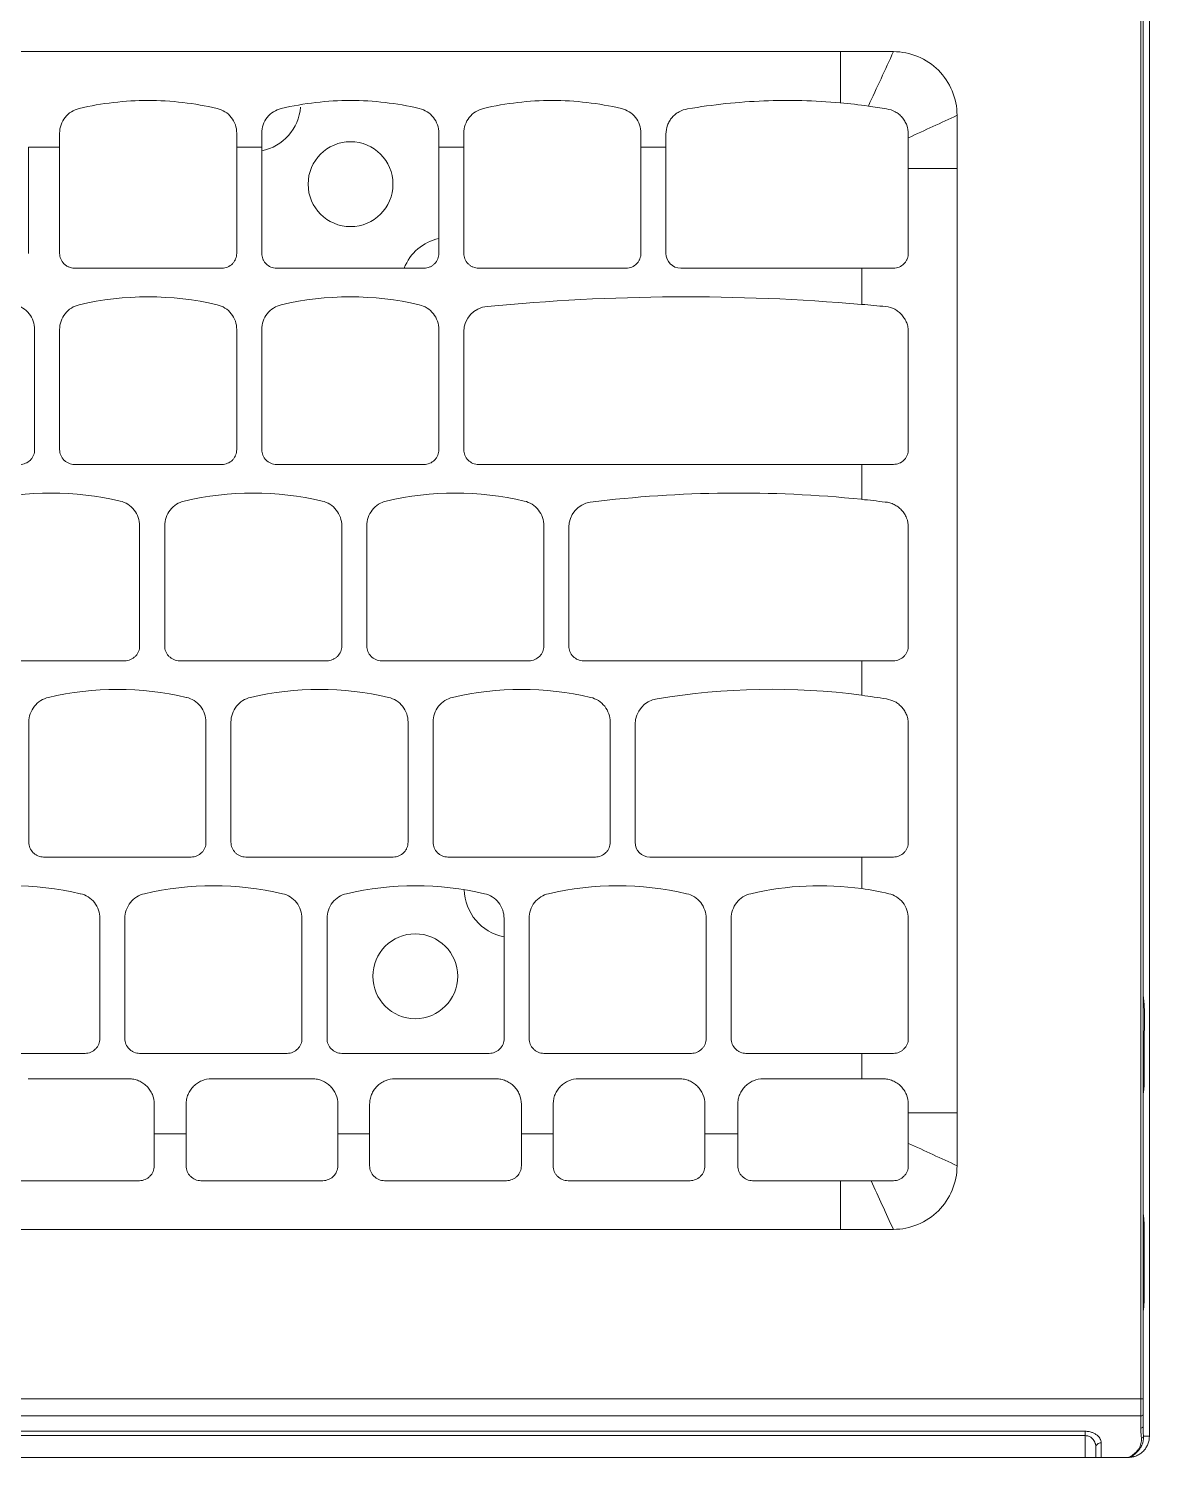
# Model space of a CAD drawing. Header units: millimetres. Extents: x -162 to 162, y -109 to 109.
# Drawn here: x 55.8 to 161.5, y -108.8 to 25.8 of the extents above; entities that cross this region are included whole.
import ezdxf

# ---------------------------------------------------------------- set-up
doc = ezdxf.new("R2010")
doc.units = ezdxf.units.MM

msp = doc.modelspace()

# ---------------------------------------------------------------- linework, layer by layer
at = {"color": 7, "linetype": 'Continuous', "lineweight": 15}
for p, q in [((160.7, -106.09), (160.7, 56.43)), ((160.9, 56.43), (160.9, -105.93)), ((-137.38, 23.64), (137.37, 23.64)), ((143.37, 17.64), (143.37, -81.36)), ((55.85, 14.64), (58.78, 14.64)), ((55.85, 14.64), (55.85, 4.63)), ((58.78, 4.63), (58.78, 14.64)), ((75.47, 14.64), (77.83, 14.64)), ((75.47, 14.64), (75.47, 4.63)), ((77.83, 14.64), (77.83, 4.63)), ((94.52, 14.64), (96.88, 14.64)), ((94.52, 4.63), (94.52, 14.64)), ((96.88, 4.63), (96.88, 14.64)), ((113.57, 14.64), (115.92, 14.64)), ((113.57, 14.64), (113.57, 4.63)), ((115.93, 4.63), (115.93, 14.64)), ((138.77, 12.62), (138.77, 4.63)), ((74.08, 3.23), (60.17, 3.23)), ((79.22, 3.23), (93.13, 3.23)), ((112.18, 3.23), (98.27, 3.23)), ((134.38, 3.23), (117.32, 3.23)), ((134.38, -0.18), (134.38, 3.23)), ((56.42, -2.55), (56.42, -13.87)), ((58.78, -13.87), (58.78, -2.55)), ((75.47, -2.55), (75.47, -13.87)), ((77.83, -13.87), (77.83, -2.55)), ((94.52, -2.55), (94.52, -13.87)), ((96.88, -2.77), (96.88, -13.87)), ((138.77, -2.77), (138.77, -13.86)), ((138.77, -13.87), (138.77, -13.86)), ((74.08, -15.27), (60.17, -15.27)), ((93.13, -15.27), (79.22, -15.27)), ((98.27, -15.26), (134.38, -15.26)), ((134.38, -18.56), (134.38, -15.26)), ((66.32, -21.05), (66.32, -32.37)), ((68.68, -21.05), (68.68, -32.37)), ((85.37, -32.37), (85.37, -21.05)), ((87.73, -32.37), (87.73, -21.05)), ((104.42, -21.05), (104.42, -32.37)), ((106.78, -21.19), (106.78, -32.37)), ((138.77, -21.19), (138.77, -32.37)), ((64.93, -33.77), (51.02, -33.77)), ((70.07, -33.77), (83.98, -33.77)), ((103.03, -33.77), (89.12, -33.77)), ((108.17, -33.77), (134.38, -33.77)), ((134.38, -37.02), (134.38, -33.77)), ((55.88, -50.87), (55.88, -39.55)), ((72.57, -39.55), (72.57, -50.87)), ((74.93, -50.87), (74.93, -39.55)), ((91.62, -39.55), (91.62, -50.87)), ((93.98, -50.87), (93.98, -39.55)), ((110.67, -39.55), (110.67, -50.87)), ((113.03, -39.74), (113.03, -50.87)), ((138.77, -39.74), (138.77, -50.87)), ((71.18, -52.27), (57.27, -52.27)), ((90.23, -52.27), (76.32, -52.27)), ((109.28, -52.27), (95.37, -52.27)), ((114.42, -52.27), (134.38, -52.27)), ((134.38, -55.24), (134.38, -52.27)), ((62.57, -58.05), (62.57, -69.37)), ((64.93, -69.37), (64.93, -58.05)), ((81.62, -58.05), (81.62, -69.37)), ((83.98, -58.05), (83.98, -69.37)), ((100.67, -69.37), (100.67, -58.05)), ((103.03, -69.37), (103.03, -58.05)), ((119.72, -58.05), (119.72, -69.37)), ((122.08, -69.37), (122.08, -58.05)), ((138.77, -69.37), (138.77, -58.05)), ((61.18, -70.77), (47.27, -70.77)), ((80.23, -70.77), (66.32, -70.77)), ((85.37, -70.77), (99.28, -70.77)), ((118.33, -70.77), (104.42, -70.77)), ((134.38, -70.77), (123.47, -70.77)), ((134.38, -73.16), (134.38, -70.77)), ((55.8, -73.17), (65.3, -73.17)), ((73.1, -73.17), (82.6, -73.17)), ((90.4, -73.17), (99.9, -73.17)), ((107.7, -73.17), (117.2, -73.17)), ((125.1, -73.17), (134.38, -73.17)), ((67.7, -75.56), (67.7, -78.36)), ((70.7, -78.36), (70.7, -75.56)), ((85, -75.56), (85, -78.36)), ((88, -78.36), (88, -75.56)), ((102.3, -75.56), (102.3, -78.36)), ((105.3, -78.36), (105.3, -75.56)), ((119.6, -75.56), (119.6, -78.36)), ((122.7, -78.36), (122.7, -75.56)), ((138.77, -75.56), (138.77, -76.36)), ((67.7, -78.36), (70.7, -78.36)), ((85, -78.36), (88, -78.36)), ((102.3, -78.36), (105.3, -78.36)), ((119.6, -78.36), (122.7, -78.36)), ((54.8, -82.77), (66.3, -82.77)), ((72.1, -82.77), (83.6, -82.77)), ((89.4, -82.77), (100.9, -82.77)), ((106.7, -82.77), (118.2, -82.77)), ((124.1, -82.77), (132.36, -82.77)), ((137.37, -87.36), (-137.38, -87.36)), ((161.5, -89.35), (161.5, -89.35)), ((160.9, -103.33), (-160.9, -103.33)), ((160.7, -104.94), (-160.7, -104.94)), ((155.45, -106.39), (-155.45, -106.39)), ((155.45, -106.79), (-155.45, -106.79)), ((155.45, -108.85), (155.45, -106.79)), ((156.95, -108.85), (156.95, -107.48)), ((159.51, -108.85), (-159.51, -108.85)), ((156.45, -107.88), (156.45, -108.85))]:
    msp.add_line(p, q, dxfattribs=at)
at = {"color": 7, "linetype": 'Continuous', "lineweight": 15, "flags": 128}
for points in [[(161.03, -66.88), (161.02, -70.37), (161.02, -73.12)], [(161.02, -87.37), (161.02, -90.86), (161.02, -93.61)]]:
    msp.add_lwpolyline(points, dxfattribs=at)
at = {"color": 7, "linetype": 'Continuous', "lineweight": 15}
for centre in [(86.2, 11.15), (92.3, -63.5)]:
    msp.add_circle(centre, 4, dxfattribs=at)
for centre, radius, start, end in [((76.9, 18.79), 4.6, 281.6197, 355.321), ((95.53, 1.55), 4.6, 102.576, 158.5402), ((117.32, 4.63), 1.4, 180, 270), ((67.12, -27.92), 28.45, 76.7943, 103.2057), ((86.17, -27.92), 28.45, 76.7943, 103.2057), ((117.82, -191.3), 191.83, 85.0508, 95.6065), ((99.27, -2.77), 2.4, 94.4948, 179.9814), ((98.27, -13.87), 1.4, 179.9495, 270.0688), ((57.97, -46.42), 28.45, 76.7943, 103.2057), ((77.02, -46.42), 28.45, 76.7943, 103.2056), ((96.07, -46.42), 28.45, 76.7943, 103.2057), ((109.17, -21.19), 2.4, 98.9599, 179.9988), ((122.77, -131.9), 113.94, 84.1565, 97.0464), ((108.17, -32.37), 1.4, 179.9971, 270.0039), ((64.22, -64.92), 28.45, 76.7943, 103.2057), ((83.27, -64.92), 28.45, 76.7943, 103.2057), ((102.32, -64.92), 28.45, 76.7943, 103.2057), ((115.42, -39.74), 2.4, 97.923, 180), ((125.9, -101.58), 65.12, 82.5217, 99.5549), ((114.42, -50.87), 1.4, 180, 270), ((54.22, -83.42), 28.45, 76.7943, 103.2057), ((73.27, -83.42), 28.45, 76.7943, 103.2057), ((92.32, -83.42), 28.45, 76.7943, 103.2056), ((111.37, -83.42), 28.45, 76.7943, 103.2057), ((130.43, -83.42), 28.45, 82.0205, 103.2057), ((101.52, -55.26), 4.6, 181.0216, 259.366), ((160.72, -104.76), 0.184, 264.6161, 353.3412), ((160.72, -105.9), 0.184, 264.6161, 353.3412)]:
    msp.add_arc(centre, radius, start, end, dxfattribs=at)
for points, knots in [([(161.5, -89.35), (161.5, -81.95), (161.5, -74.55), (161.5, -59.75), (161.5, -52.35), (161.5, -30.15), (161.5, -15.34), (161.5, 29.06), (161.5, 58.65), (161.5, 88.25)], [0, 0, 0, 0, 0.125, 0.125, 0.25, 0.25, 0.5, 0.5, 1, 1, 1, 1]), ([(160.9, 56.43), (160.9, 35.55), (160.9, -5.07), (160.9, -45.71), (160.9, -65.46), (160.9, -65.46)], [0.1578858, 0.1578858, 0.1578858, 0.1578858, 0.4358704, 0.6988976, 0.6989141, 0.6989141, 0.6989141, 0.6989141]), ([(132.37, 18.81), (132.37, 19.44), (132.37, 21.07), (132.37, 22.67), (132.37, 23.64)], [0.4594457, 0.4594457, 0.4594457, 0.4594457, 0.6634038, 0.990201, 0.990201, 0.990201, 0.990201]), ([(60.62, 18.28), (62.77, 18.79), (64.93, 19.03), (68.19, 19.04), (69.29, 18.97), (71.47, 18.72), (72.55, 18.53), (73.63, 18.28)], [0, 0, 0, 0, 0.5, 0.5, 0.75, 0.75, 1, 1, 1, 1]), ([(92.68, 18.28), (90.53, 18.79), (88.37, 19.03), (85.11, 19.04), (84.01, 18.97), (81.83, 18.72), (80.75, 18.53), (79.67, 18.28)], [0, 0, 0, 0, 0.5, 0.5, 0.75, 0.75, 1, 1, 1, 1]), ([(98.72, 18.28), (100.87, 18.79), (103.03, 19.03), (106.29, 19.04), (107.39, 18.97), (109.57, 18.72), (110.65, 18.53), (111.73, 18.28)], [0, 0, 0, 0, 0.5, 0.5, 0.75, 0.75, 1, 1, 1, 1]), ([(117.97, 18.24), (120.35, 18.65), (122.75, 18.9), (127.55, 19.09), (129.95, 19.03), (132.36, 18.81)], [0, 0, 0, 0, 0.5, 0.5, 1, 1, 1, 1]), ([(58.78, 15.95), (58.78, 16.22), (58.82, 16.48), (59, 16.99), (59.13, 17.23), (59.46, 17.65), (59.66, 17.83), (60.11, 18.12), (60.36, 18.22), (60.62, 18.28)], [0, 0, 0, 0, 0.25, 0.25, 0.5, 0.5, 0.75, 0.75, 1, 1, 1, 1]), ([(73.63, 18.28), (73.89, 18.22), (74.13, 18.12), (74.59, 17.83), (74.79, 17.65), (75.12, 17.23), (75.25, 16.99), (75.43, 16.48), (75.47, 16.22), (75.47, 15.95)], [0, 0, 0, 0, 0.25, 0.25, 0.5, 0.5, 0.75, 0.75, 1, 1, 1, 1]), ([(79.67, 18.28), (79.41, 18.22), (79.17, 18.12), (78.71, 17.83), (78.51, 17.65), (78.18, 17.23), (78.05, 16.99), (77.87, 16.48), (77.83, 16.22), (77.83, 15.95)], [0, 0, 0, 0, 0.25, 0.25, 0.5, 0.5, 0.75, 0.75, 1, 1, 1, 1]), ([(94.52, 15.95), (94.52, 16.22), (94.48, 16.48), (94.3, 16.99), (94.17, 17.23), (93.84, 17.65), (93.64, 17.83), (93.19, 18.12), (92.94, 18.22), (92.68, 18.28)], [0, 0, 0, 0, 0.25, 0.25, 0.5, 0.5, 0.75, 0.75, 1, 1, 1, 1]), ([(96.88, 15.95), (96.88, 16.22), (96.92, 16.48), (97.1, 16.99), (97.23, 17.23), (97.56, 17.65), (97.76, 17.83), (98.21, 18.12), (98.46, 18.22), (98.72, 18.28)], [0, 0, 0, 0, 0.25, 0.25, 0.5, 0.5, 0.75, 0.75, 1, 1, 1, 1]), ([(111.73, 18.28), (111.99, 18.22), (112.23, 18.12), (112.69, 17.83), (112.89, 17.65), (113.22, 17.23), (113.35, 16.99), (113.53, 16.48), (113.57, 16.22), (113.57, 15.95)], [0, 0, 0, 0, 0.25, 0.25, 0.5, 0.5, 0.75, 0.75, 1, 1, 1, 1]), ([(115.93, 15.87), (115.93, 16.16), (115.98, 16.44), (116.12, 16.84), (116.19, 16.97), (116.33, 17.21), (116.41, 17.33), (116.6, 17.55), (116.7, 17.64), (116.92, 17.82), (117.04, 17.9), (117.41, 18.11), (117.68, 18.2), (117.97, 18.24)], [0, 0, 0, 0, 0.25, 0.25, 0.375, 0.375, 0.5, 0.5, 0.625, 0.625, 0.75, 0.75, 1, 1, 1, 1]), ([(136.73, 18.24), (137.02, 18.2), (137.28, 18.11), (137.66, 17.9), (137.78, 17.82), (138, 17.65), (138.1, 17.55), (138.29, 17.33), (138.37, 17.21), (138.51, 16.97), (138.58, 16.84), (138.72, 16.44), (138.77, 16.16), (138.77, 15.87)], [0, 0, 0, 0, 0.25, 0.25, 0.375, 0.375, 0.5, 0.5, 0.625, 0.625, 0.75, 0.75, 1, 1, 1, 1]), ([(60.17, 3.23), (59.99, 3.23), (59.81, 3.27), (59.55, 3.38), (59.47, 3.42), (59.32, 3.52), (59.25, 3.58), (59.06, 3.77), (58.95, 3.93), (58.81, 4.27), (58.78, 4.45), (58.78, 4.63)], [0, 0, 0, 0, 0.25, 0.25, 0.375, 0.375, 0.5, 0.5, 0.75, 0.75, 1, 1, 1, 1]), ([(75.47, 4.63), (75.47, 4.45), (75.44, 4.27), (75.33, 4.01), (75.29, 3.93), (75.19, 3.78), (75.13, 3.71), (74.94, 3.52), (74.78, 3.41), (74.44, 3.27), (74.26, 3.23), (74.08, 3.23)], [0, 0, 0, 0, 0.25, 0.25, 0.375, 0.375, 0.5, 0.5, 0.75, 0.75, 1, 1, 1, 1]), ([(77.83, 4.63), (77.83, 4.45), (77.86, 4.27), (77.97, 4.01), (78.01, 3.93), (78.11, 3.78), (78.17, 3.71), (78.36, 3.52), (78.52, 3.41), (78.86, 3.27), (79.04, 3.23), (79.22, 3.23)], [0, 0, 0, 0, 0.25, 0.25, 0.375, 0.375, 0.5, 0.5, 0.75, 0.75, 1, 1, 1, 1]), ([(93.13, 3.23), (93.31, 3.23), (93.49, 3.27), (93.75, 3.38), (93.83, 3.42), (93.98, 3.52), (94.05, 3.58), (94.24, 3.77), (94.35, 3.93), (94.49, 4.27), (94.52, 4.45), (94.52, 4.63)], [0, 0, 0, 0, 0.25, 0.25, 0.375, 0.375, 0.5, 0.5, 0.75, 0.75, 1, 1, 1, 1]), ([(98.27, 3.23), (98.09, 3.23), (97.91, 3.27), (97.65, 3.38), (97.57, 3.42), (97.42, 3.52), (97.35, 3.58), (97.16, 3.77), (97.05, 3.93), (96.91, 4.27), (96.88, 4.45), (96.88, 4.63)], [0, 0, 0, 0, 0.25, 0.25, 0.375, 0.375, 0.5, 0.5, 0.75, 0.75, 1, 1, 1, 1]), ([(113.57, 4.63), (113.57, 4.45), (113.54, 4.27), (113.43, 4.01), (113.39, 3.93), (113.29, 3.78), (113.23, 3.71), (113.04, 3.52), (112.88, 3.41), (112.54, 3.27), (112.36, 3.23), (112.18, 3.23)], [0, 0, 0, 0, 0.25, 0.25, 0.375, 0.375, 0.5, 0.5, 0.75, 0.75, 1, 1, 1, 1]), ([(138.77, 4.63), (138.77, 4.54), (138.77, 4.45), (138.73, 4.27), (138.7, 4.18), (138.63, 4.01), (138.59, 3.93), (138.49, 3.78), (138.43, 3.71), (138.24, 3.51), (138.08, 3.41), (137.74, 3.27), (137.56, 3.23), (137.38, 3.23)], [0, 0, 0, 0, 0.125, 0.125, 0.25, 0.25, 0.375, 0.375, 0.5, 0.5, 0.75, 0.75, 1, 1, 1, 1]), ([(54.58, -0.22), (54.84, -0.28), (55.08, -0.38), (55.54, -0.67), (55.74, -0.85), (56.07, -1.27), (56.2, -1.51), (56.38, -2.02), (56.42, -2.28), (56.42, -2.55)], [0, 0, 0, 0, 0.25, 0.25, 0.5, 0.5, 0.75, 0.75, 1, 1, 1, 1]), ([(58.78, -2.55), (58.78, -2.28), (58.82, -2.02), (59, -1.51), (59.13, -1.27), (59.46, -0.85), (59.66, -0.67), (60.12, -0.38), (60.36, -0.28), (60.62, -0.22)], [0, 0, 0, 0, 0.25, 0.25, 0.5, 0.5, 0.75, 0.75, 1, 1, 1, 1]), ([(73.63, -0.22), (73.89, -0.28), (74.13, -0.38), (74.59, -0.67), (74.79, -0.85), (75.12, -1.27), (75.25, -1.51), (75.43, -2.02), (75.47, -2.28), (75.47, -2.55)], [0, 0, 0, 0, 0.25, 0.25, 0.5, 0.5, 0.75, 0.75, 1, 1, 1, 1]), ([(77.83, -2.55), (77.83, -2.28), (77.87, -2.02), (78.05, -1.51), (78.18, -1.27), (78.51, -0.85), (78.71, -0.67), (79.17, -0.38), (79.41, -0.28), (79.67, -0.22)], [0, 0, 0, 0, 0.25, 0.25, 0.5, 0.5, 0.75, 0.75, 1, 1, 1, 1]), ([(92.68, -0.22), (92.94, -0.28), (93.18, -0.38), (93.64, -0.67), (93.84, -0.85), (94.17, -1.27), (94.3, -1.51), (94.48, -2.02), (94.52, -2.28), (94.52, -2.55)], [0, 0, 0, 0, 0.25, 0.25, 0.5, 0.5, 0.75, 0.75, 1, 1, 1, 1]), ([(136.66, -0.39), (136.95, -0.43), (137.23, -0.51), (137.62, -0.71), (137.74, -0.79), (137.96, -0.97), (138.07, -1.07), (138.26, -1.29), (138.35, -1.4), (138.5, -1.65), (138.57, -1.78), (138.67, -2.05), (138.71, -2.19), (138.76, -2.48), (138.77, -2.62), (138.77, -2.77)], [0, 0, 0, 0, 0.25, 0.25, 0.375, 0.375, 0.5, 0.5, 0.625, 0.625, 0.75, 0.75, 0.875, 0.875, 1, 1, 1, 1]), ([(56.42, -13.87), (56.42, -14.05), (56.39, -14.23), (56.28, -14.49), (56.24, -14.57), (56.14, -14.72), (56.08, -14.79), (55.89, -14.98), (55.73, -15.09), (55.39, -15.23), (55.21, -15.27), (55.03, -15.27)], [0, 0, 0, 0, 0.25, 0.25, 0.375, 0.375, 0.5, 0.5, 0.75, 0.75, 1, 1, 1, 1]), ([(60.17, -15.27), (59.99, -15.27), (59.81, -15.23), (59.55, -15.12), (59.47, -15.08), (59.32, -14.98), (59.25, -14.92), (59.06, -14.73), (58.95, -14.57), (58.81, -14.23), (58.78, -14.05), (58.78, -13.87)], [0, 0, 0, 0, 0.25, 0.25, 0.375, 0.375, 0.5, 0.5, 0.75, 0.75, 1, 1, 1, 1]), ([(75.47, -13.87), (75.47, -14.05), (75.44, -14.23), (75.33, -14.49), (75.29, -14.57), (75.19, -14.72), (75.13, -14.79), (74.94, -14.98), (74.78, -15.09), (74.44, -15.23), (74.26, -15.27), (74.08, -15.27)], [0, 0, 0, 0, 0.25, 0.25, 0.375, 0.375, 0.5, 0.5, 0.75, 0.75, 1, 1, 1, 1]), ([(79.22, -15.27), (79.04, -15.27), (78.86, -15.23), (78.6, -15.12), (78.52, -15.08), (78.37, -14.98), (78.3, -14.92), (78.11, -14.73), (78, -14.57), (77.86, -14.23), (77.83, -14.05), (77.83, -13.87)], [0, 0, 0, 0, 0.25, 0.25, 0.375, 0.375, 0.5, 0.5, 0.75, 0.75, 1, 1, 1, 1]), ([(94.52, -13.87), (94.52, -14.05), (94.49, -14.23), (94.38, -14.49), (94.34, -14.57), (94.24, -14.72), (94.18, -14.79), (93.99, -14.98), (93.83, -15.09), (93.49, -15.23), (93.31, -15.27), (93.13, -15.27)], [0, 0, 0, 0, 0.25, 0.25, 0.375, 0.375, 0.5, 0.5, 0.75, 0.75, 1, 1, 1, 1]), ([(138.77, -13.87), (138.77, -13.96), (138.77, -14.05), (138.73, -14.23), (138.7, -14.32), (138.63, -14.49), (138.59, -14.57), (138.49, -14.72), (138.43, -14.79), (138.24, -14.98), (138.08, -15.09), (137.74, -15.23), (137.56, -15.26), (137.38, -15.26)], [0, 0, 0, 0, 0.125, 0.125, 0.25, 0.25, 0.375, 0.375, 0.5, 0.5, 0.75, 0.75, 1, 1, 1, 1]), ([(64.48, -18.72), (64.74, -18.78), (64.98, -18.88), (65.44, -19.17), (65.64, -19.35), (65.97, -19.77), (66.1, -20.01), (66.28, -20.52), (66.32, -20.78), (66.32, -21.05)], [0, 0, 0, 0, 0.25, 0.25, 0.5, 0.5, 0.75, 0.75, 1, 1, 1, 1]), ([(70.52, -18.72), (70.26, -18.78), (70.02, -18.88), (69.56, -19.17), (69.36, -19.35), (69.03, -19.77), (68.9, -20.01), (68.72, -20.52), (68.68, -20.78), (68.68, -21.05)], [0, 0, 0, 0, 0.25, 0.25, 0.5, 0.5, 0.75, 0.75, 1, 1, 1, 1]), ([(85.37, -21.05), (85.37, -20.78), (85.33, -20.52), (85.15, -20.01), (85.02, -19.77), (84.69, -19.35), (84.49, -19.17), (84.03, -18.88), (83.79, -18.78), (83.53, -18.72)], [0, 0, 0, 0, 0.25, 0.25, 0.5, 0.5, 0.75, 0.75, 1, 1, 1, 1]), ([(87.73, -21.05), (87.73, -20.78), (87.77, -20.52), (87.95, -20.01), (88.08, -19.77), (88.41, -19.35), (88.61, -19.17), (89.07, -18.88), (89.31, -18.78), (89.57, -18.72)], [0, 0, 0, 0, 0.25, 0.25, 0.5, 0.5, 0.75, 0.75, 1, 1, 1, 1]), ([(102.58, -18.72), (102.84, -18.78), (103.08, -18.88), (103.54, -19.17), (103.74, -19.35), (104.07, -19.77), (104.2, -20.01), (104.38, -20.52), (104.42, -20.78), (104.42, -21.05)], [0, 0, 0, 0, 0.25, 0.25, 0.5, 0.5, 0.75, 0.75, 1, 1, 1, 1]), ([(136.59, -18.81), (136.74, -18.82), (136.88, -18.84), (137.17, -18.92), (137.31, -18.98), (137.57, -19.11), (137.7, -19.19), (137.93, -19.36), (138.04, -19.46), (138.24, -19.68), (138.33, -19.8), (138.49, -20.05), (138.56, -20.18), (138.72, -20.6), (138.77, -20.89), (138.77, -21.19)], [0, 0, 0, 0, 0.125, 0.125, 0.25, 0.25, 0.375, 0.375, 0.5, 0.5, 0.625, 0.625, 0.75, 0.75, 1, 1, 1, 1]), ([(66.32, -32.37), (66.32, -32.55), (66.29, -32.73), (66.18, -32.99), (66.14, -33.07), (66.04, -33.22), (65.98, -33.29), (65.79, -33.48), (65.63, -33.59), (65.29, -33.73), (65.11, -33.77), (64.93, -33.77)], [0, 0, 0, 0, 0.25, 0.25, 0.375, 0.375, 0.5, 0.5, 0.75, 0.75, 1, 1, 1, 1]), ([(68.68, -32.37), (68.68, -32.55), (68.71, -32.73), (68.82, -32.99), (68.86, -33.07), (68.96, -33.22), (69.02, -33.29), (69.21, -33.48), (69.37, -33.59), (69.71, -33.73), (69.89, -33.77), (70.07, -33.77)], [0, 0, 0, 0, 0.25, 0.25, 0.375, 0.375, 0.5, 0.5, 0.75, 0.75, 1, 1, 1, 1]), ([(83.98, -33.77), (84.16, -33.77), (84.34, -33.73), (84.6, -33.62), (84.68, -33.58), (84.83, -33.48), (84.9, -33.42), (85.09, -33.23), (85.2, -33.07), (85.34, -32.73), (85.37, -32.55), (85.37, -32.37)], [0, 0, 0, 0, 0.25, 0.25, 0.375, 0.375, 0.5, 0.5, 0.75, 0.75, 1, 1, 1, 1]), ([(89.12, -33.77), (88.94, -33.77), (88.76, -33.73), (88.5, -33.62), (88.42, -33.58), (88.27, -33.48), (88.2, -33.42), (88.01, -33.23), (87.9, -33.07), (87.76, -32.73), (87.73, -32.55), (87.73, -32.37)], [0, 0, 0, 0, 0.25, 0.25, 0.375, 0.375, 0.5, 0.5, 0.75, 0.75, 1, 1, 1, 1]), ([(104.42, -32.37), (104.42, -32.55), (104.39, -32.73), (104.28, -32.99), (104.24, -33.07), (104.14, -33.22), (104.08, -33.29), (103.89, -33.48), (103.73, -33.59), (103.39, -33.73), (103.21, -33.77), (103.03, -33.77)], [0, 0, 0, 0, 0.25, 0.25, 0.375, 0.375, 0.5, 0.5, 0.75, 0.75, 1, 1, 1, 1]), ([(138.77, -32.37), (138.77, -32.46), (138.77, -32.55), (138.73, -32.73), (138.7, -32.82), (138.63, -32.99), (138.59, -33.07), (138.49, -33.22), (138.43, -33.29), (138.24, -33.49), (138.08, -33.59), (137.74, -33.73), (137.56, -33.77), (137.38, -33.77)], [0, 0, 0, 0, 0.125, 0.125, 0.25, 0.25, 0.375, 0.375, 0.5, 0.5, 0.75, 0.75, 1, 1, 1, 1]), ([(55.88, -39.55), (55.88, -39.28), (55.92, -39.02), (56.1, -38.51), (56.23, -38.27), (56.56, -37.85), (56.76, -37.67), (57.22, -37.38), (57.46, -37.28), (57.72, -37.22)], [0, 0, 0, 0, 0.25, 0.25, 0.5, 0.5, 0.75, 0.75, 1, 1, 1, 1]), ([(70.73, -37.22), (70.99, -37.28), (71.23, -37.38), (71.69, -37.67), (71.89, -37.85), (72.22, -38.27), (72.35, -38.51), (72.53, -39.02), (72.57, -39.28), (72.57, -39.55)], [0, 0, 0, 0, 0.25, 0.25, 0.5, 0.5, 0.75, 0.75, 1, 1, 1, 1]), ([(74.93, -39.55), (74.93, -39.28), (74.97, -39.02), (75.15, -38.51), (75.28, -38.27), (75.61, -37.85), (75.81, -37.67), (76.27, -37.38), (76.51, -37.28), (76.77, -37.22)], [0, 0, 0, 0, 0.25, 0.25, 0.5, 0.5, 0.75, 0.75, 1, 1, 1, 1]), ([(89.78, -37.22), (90.04, -37.28), (90.28, -37.38), (90.74, -37.67), (90.94, -37.85), (91.27, -38.27), (91.4, -38.51), (91.58, -39.02), (91.62, -39.28), (91.62, -39.55)], [0, 0, 0, 0, 0.25, 0.25, 0.5, 0.5, 0.75, 0.75, 1, 1, 1, 1]), ([(93.98, -39.55), (93.98, -39.28), (94.02, -39.02), (94.2, -38.51), (94.33, -38.27), (94.66, -37.85), (94.86, -37.67), (95.32, -37.38), (95.56, -37.28), (95.82, -37.22)], [0, 0, 0, 0, 0.25, 0.25, 0.5, 0.5, 0.75, 0.75, 1, 1, 1, 1]), ([(108.83, -37.22), (109.09, -37.28), (109.33, -37.38), (109.79, -37.67), (109.99, -37.85), (110.32, -38.27), (110.45, -38.51), (110.63, -39.02), (110.67, -39.28), (110.67, -39.55)], [0, 0, 0, 0, 0.25, 0.25, 0.5, 0.5, 0.75, 0.75, 1, 1, 1, 1]), ([(136.71, -37.37), (136.99, -37.41), (137.27, -37.5), (137.65, -37.7), (137.76, -37.78), (137.99, -37.96), (138.09, -38.06), (138.28, -38.28), (138.36, -38.39), (138.51, -38.64), (138.57, -38.77), (138.67, -39.03), (138.71, -39.17), (138.76, -39.45), (138.77, -39.6), (138.77, -39.74)], [0, 0, 0, 0, 0.25, 0.25, 0.375, 0.375, 0.5, 0.5, 0.625, 0.625, 0.75, 0.75, 0.875, 0.875, 1, 1, 1, 1]), ([(57.27, -52.27), (57.09, -52.27), (56.91, -52.23), (56.65, -52.12), (56.57, -52.08), (56.42, -51.98), (56.35, -51.92), (56.16, -51.73), (56.05, -51.57), (55.91, -51.23), (55.88, -51.05), (55.88, -50.87)], [0, 0, 0, 0, 0.25, 0.25, 0.375, 0.375, 0.5, 0.5, 0.75, 0.75, 1, 1, 1, 1]), ([(72.57, -50.87), (72.57, -51.05), (72.54, -51.23), (72.43, -51.49), (72.39, -51.57), (72.29, -51.72), (72.23, -51.79), (72.04, -51.98), (71.88, -52.09), (71.54, -52.23), (71.36, -52.27), (71.18, -52.27)], [0, 0, 0, 0, 0.25, 0.25, 0.375, 0.375, 0.5, 0.5, 0.75, 0.75, 1, 1, 1, 1]), ([(76.32, -52.27), (76.14, -52.27), (75.96, -52.23), (75.7, -52.12), (75.62, -52.08), (75.47, -51.98), (75.4, -51.92), (75.21, -51.73), (75.1, -51.57), (74.96, -51.23), (74.93, -51.05), (74.93, -50.87)], [0, 0, 0, 0, 0.25, 0.25, 0.375, 0.375, 0.5, 0.5, 0.75, 0.75, 1, 1, 1, 1]), ([(91.62, -50.87), (91.62, -51.05), (91.59, -51.23), (91.48, -51.49), (91.44, -51.57), (91.34, -51.72), (91.28, -51.79), (91.09, -51.98), (90.93, -52.09), (90.59, -52.23), (90.41, -52.27), (90.23, -52.27)], [0, 0, 0, 0, 0.25, 0.25, 0.375, 0.375, 0.5, 0.5, 0.75, 0.75, 1, 1, 1, 1]), ([(95.37, -52.27), (95.19, -52.27), (95.01, -52.23), (94.75, -52.12), (94.67, -52.08), (94.52, -51.98), (94.45, -51.92), (94.26, -51.73), (94.15, -51.57), (94.01, -51.23), (93.98, -51.05), (93.98, -50.87)], [0, 0, 0, 0, 0.25, 0.25, 0.375, 0.375, 0.5, 0.5, 0.75, 0.75, 1, 1, 1, 1]), ([(110.67, -50.87), (110.67, -51.05), (110.64, -51.23), (110.53, -51.49), (110.49, -51.57), (110.39, -51.72), (110.33, -51.79), (110.14, -51.98), (109.98, -52.09), (109.64, -52.23), (109.46, -52.27), (109.28, -52.27)], [0, 0, 0, 0, 0.25, 0.25, 0.375, 0.375, 0.5, 0.5, 0.75, 0.75, 1, 1, 1, 1]), ([(138.77, -50.87), (138.77, -50.96), (138.77, -51.05), (138.73, -51.23), (138.7, -51.32), (138.63, -51.49), (138.59, -51.57), (138.49, -51.72), (138.43, -51.79), (138.24, -51.99), (138.08, -52.09), (137.74, -52.23), (137.56, -52.27), (137.38, -52.27)], [0, 0, 0, 0, 0.125, 0.125, 0.25, 0.25, 0.375, 0.375, 0.5, 0.5, 0.75, 0.75, 1, 1, 1, 1]), ([(60.73, -55.72), (60.99, -55.78), (61.23, -55.88), (61.69, -56.17), (61.89, -56.35), (62.22, -56.77), (62.35, -57.01), (62.53, -57.52), (62.57, -57.78), (62.57, -58.05)], [0, 0, 0, 0, 0.25, 0.25, 0.5, 0.5, 0.75, 0.75, 1, 1, 1, 1]), ([(64.93, -58.05), (64.93, -57.78), (64.97, -57.52), (65.15, -57.01), (65.28, -56.77), (65.61, -56.35), (65.81, -56.17), (66.27, -55.88), (66.51, -55.78), (66.77, -55.72)], [0, 0, 0, 0, 0.25, 0.25, 0.5, 0.5, 0.75, 0.75, 1, 1, 1, 1]), ([(79.78, -55.72), (80.04, -55.78), (80.28, -55.88), (80.74, -56.17), (80.94, -56.35), (81.27, -56.77), (81.4, -57.01), (81.58, -57.52), (81.62, -57.78), (81.62, -58.05)], [0, 0, 0, 0, 0.25, 0.25, 0.5, 0.5, 0.75, 0.75, 1, 1, 1, 1]), ([(85.82, -55.72), (85.56, -55.78), (85.32, -55.88), (84.86, -56.17), (84.66, -56.35), (84.33, -56.77), (84.2, -57.01), (84.02, -57.52), (83.98, -57.78), (83.98, -58.05)], [0, 0, 0, 0, 0.25, 0.25, 0.5, 0.5, 0.75, 0.75, 1, 1, 1, 1]), ([(100.67, -58.05), (100.67, -57.78), (100.63, -57.52), (100.45, -57.01), (100.32, -56.77), (99.99, -56.35), (99.79, -56.17), (99.33, -55.88), (99.09, -55.78), (98.83, -55.72)], [0, 0, 0, 0, 0.25, 0.25, 0.5, 0.5, 0.75, 0.75, 1, 1, 1, 1]), ([(103.03, -58.05), (103.03, -57.78), (103.07, -57.52), (103.25, -57.01), (103.38, -56.77), (103.71, -56.35), (103.91, -56.17), (104.37, -55.88), (104.61, -55.78), (104.87, -55.72)], [0, 0, 0, 0, 0.25, 0.25, 0.5, 0.5, 0.75, 0.75, 1, 1, 1, 1]), ([(117.88, -55.72), (118.14, -55.78), (118.38, -55.88), (118.84, -56.17), (119.04, -56.35), (119.37, -56.77), (119.5, -57.01), (119.68, -57.52), (119.72, -57.78), (119.72, -58.05)], [0, 0, 0, 0, 0.25, 0.25, 0.5, 0.5, 0.75, 0.75, 1, 1, 1, 1]), ([(122.08, -58.05), (122.08, -57.78), (122.12, -57.52), (122.3, -57.01), (122.43, -56.77), (122.76, -56.35), (122.96, -56.17), (123.42, -55.88), (123.66, -55.78), (123.92, -55.72)], [0, 0, 0, 0, 0.25, 0.25, 0.5, 0.5, 0.75, 0.75, 1, 1, 1, 1]), ([(138.77, -58.05), (138.77, -57.78), (138.73, -57.52), (138.55, -57.01), (138.42, -56.77), (138.09, -56.35), (137.89, -56.17), (137.43, -55.88), (137.19, -55.78), (136.93, -55.72)], [0, 0, 0, 0, 0.25, 0.25, 0.5, 0.5, 0.75, 0.75, 1, 1, 1, 1]), ([(160.9, -65.43), (160.9, -65.43), (160.9, -65.43), (160.91, -65.43), (160.91, -65.43), (160.91, -65.43), (160.91, -65.43), (160.91, -65.43)], [0, 0, 0, 0, 0.325594, 0.325594, 0.665742, 0.665742, 1, 1, 1, 1]), ([(160.91, -65.43), (160.92, -65.43), (160.92, -65.43), (160.93, -65.47), (160.93, -65.5), (160.95, -65.57), (160.95, -65.62), (160.96, -65.73), (160.97, -65.79), (160.99, -65.99), (161, -66.15), (161.02, -66.5), (161.03, -66.69), (161.03, -66.88)], [0, 0, 0, 0, 0.125, 0.125, 0.25, 0.25, 0.375, 0.375, 0.5, 0.5, 0.75, 0.75, 1, 1, 1, 1]), ([(62.57, -69.37), (62.57, -69.55), (62.54, -69.73), (62.43, -69.99), (62.39, -70.07), (62.29, -70.22), (62.23, -70.29), (62.04, -70.48), (61.88, -70.59), (61.54, -70.73), (61.36, -70.77), (61.18, -70.77)], [0, 0, 0, 0, 0.25, 0.25, 0.375, 0.375, 0.5, 0.5, 0.75, 0.75, 1, 1, 1, 1]), ([(66.32, -70.77), (66.14, -70.77), (65.96, -70.73), (65.7, -70.62), (65.62, -70.58), (65.47, -70.48), (65.4, -70.42), (65.21, -70.23), (65.1, -70.07), (64.96, -69.73), (64.93, -69.55), (64.93, -69.37)], [0, 0, 0, 0, 0.25, 0.25, 0.375, 0.375, 0.5, 0.5, 0.75, 0.75, 1, 1, 1, 1]), ([(81.62, -69.37), (81.62, -69.55), (81.59, -69.73), (81.48, -69.99), (81.44, -70.07), (81.34, -70.22), (81.28, -70.29), (81.09, -70.48), (80.93, -70.59), (80.59, -70.73), (80.41, -70.77), (80.23, -70.77)], [0, 0, 0, 0, 0.25, 0.25, 0.375, 0.375, 0.5, 0.5, 0.75, 0.75, 1, 1, 1, 1]), ([(83.98, -69.37), (83.98, -69.55), (84.01, -69.73), (84.12, -69.99), (84.16, -70.07), (84.26, -70.22), (84.32, -70.29), (84.51, -70.48), (84.67, -70.59), (85.01, -70.73), (85.19, -70.77), (85.37, -70.77)], [0, 0, 0, 0, 0.25, 0.25, 0.375, 0.375, 0.5, 0.5, 0.75, 0.75, 1, 1, 1, 1]), ([(99.28, -70.77), (99.46, -70.77), (99.64, -70.73), (99.9, -70.62), (99.98, -70.58), (100.13, -70.48), (100.2, -70.42), (100.39, -70.23), (100.5, -70.07), (100.64, -69.73), (100.67, -69.55), (100.67, -69.37)], [0, 0, 0, 0, 0.25, 0.25, 0.375, 0.375, 0.5, 0.5, 0.75, 0.75, 1, 1, 1, 1]), ([(104.42, -70.77), (104.24, -70.77), (104.06, -70.73), (103.8, -70.62), (103.72, -70.58), (103.57, -70.48), (103.5, -70.42), (103.31, -70.23), (103.2, -70.07), (103.06, -69.73), (103.03, -69.55), (103.03, -69.37)], [0, 0, 0, 0, 0.25, 0.25, 0.375, 0.375, 0.5, 0.5, 0.75, 0.75, 1, 1, 1, 1]), ([(119.72, -69.37), (119.72, -69.55), (119.69, -69.73), (119.58, -69.99), (119.54, -70.07), (119.44, -70.22), (119.38, -70.29), (119.19, -70.48), (119.03, -70.59), (118.69, -70.73), (118.51, -70.77), (118.33, -70.77)], [0, 0, 0, 0, 0.25, 0.25, 0.375, 0.375, 0.5, 0.5, 0.75, 0.75, 1, 1, 1, 1]), ([(123.47, -70.77), (123.29, -70.77), (123.11, -70.73), (122.85, -70.62), (122.77, -70.58), (122.62, -70.48), (122.55, -70.42), (122.36, -70.23), (122.25, -70.07), (122.11, -69.73), (122.08, -69.55), (122.08, -69.37)], [0, 0, 0, 0, 0.25, 0.25, 0.375, 0.375, 0.5, 0.5, 0.75, 0.75, 1, 1, 1, 1]), ([(137.38, -70.77), (137.56, -70.77), (137.74, -70.73), (138, -70.62), (138.08, -70.58), (138.23, -70.48), (138.3, -70.42), (138.49, -70.23), (138.6, -70.07), (138.74, -69.74), (138.77, -69.55), (138.77, -69.37)], [0, 0, 0, 0, 0.25, 0.25, 0.375, 0.375, 0.5, 0.5, 0.75, 0.75, 1, 1, 1, 1]), ([(65.3, -73.17), (65.46, -73.17), (65.62, -73.18), (65.92, -73.24), (66.07, -73.29), (66.37, -73.41), (66.5, -73.48), (66.76, -73.65), (66.89, -73.76), (67.11, -73.98), (67.21, -74.1), (67.38, -74.36), (67.46, -74.5), (67.64, -74.93), (67.7, -75.25), (67.7, -75.56)], [0, 0, 0, 0, 0.125, 0.125, 0.25, 0.25, 0.375, 0.375, 0.5, 0.5, 0.625, 0.625, 0.75, 0.75, 1, 1, 1, 1]), ([(70.7, -75.56), (70.7, -75.4), (70.72, -75.25), (70.78, -74.94), (70.82, -74.79), (70.94, -74.5), (71.02, -74.36), (71.19, -74.1), (71.29, -73.98), (71.51, -73.76), (71.63, -73.66), (71.89, -73.48), (72.03, -73.41), (72.47, -73.23), (72.78, -73.17), (73.1, -73.17)], [0, 0, 0, 0, 0.125, 0.125, 0.25, 0.25, 0.375, 0.375, 0.5, 0.5, 0.625, 0.625, 0.75, 0.75, 1, 1, 1, 1]), ([(82.6, -73.17), (82.76, -73.17), (82.92, -73.18), (83.22, -73.24), (83.37, -73.29), (83.67, -73.41), (83.8, -73.48), (84.06, -73.65), (84.19, -73.76), (84.41, -73.98), (84.51, -74.1), (84.68, -74.36), (84.76, -74.5), (84.94, -74.93), (85, -75.25), (85, -75.56)], [0, 0, 0, 0, 0.125, 0.125, 0.25, 0.25, 0.375, 0.375, 0.5, 0.5, 0.625, 0.625, 0.75, 0.75, 1, 1, 1, 1]), ([(88, -75.56), (88, -75.4), (88.02, -75.25), (88.08, -74.94), (88.12, -74.79), (88.24, -74.5), (88.32, -74.36), (88.49, -74.1), (88.59, -73.98), (88.81, -73.76), (88.93, -73.66), (89.19, -73.48), (89.33, -73.41), (89.77, -73.23), (90.08, -73.17), (90.4, -73.17)], [0, 0, 0, 0, 0.125, 0.125, 0.25, 0.25, 0.375, 0.375, 0.5, 0.5, 0.625, 0.625, 0.75, 0.75, 1, 1, 1, 1]), ([(99.9, -73.17), (100.06, -73.17), (100.22, -73.18), (100.52, -73.24), (100.67, -73.29), (100.97, -73.41), (101.1, -73.48), (101.36, -73.65), (101.49, -73.76), (101.71, -73.98), (101.81, -74.1), (101.98, -74.36), (102.06, -74.5), (102.24, -74.93), (102.3, -75.25), (102.3, -75.56)], [0, 0, 0, 0, 0.125, 0.125, 0.25, 0.25, 0.375, 0.375, 0.5, 0.5, 0.625, 0.625, 0.75, 0.75, 1, 1, 1, 1]), ([(105.3, -75.56), (105.3, -75.4), (105.32, -75.25), (105.38, -74.94), (105.42, -74.79), (105.54, -74.5), (105.62, -74.36), (105.79, -74.1), (105.89, -73.98), (106.11, -73.76), (106.23, -73.66), (106.49, -73.48), (106.63, -73.41), (107.07, -73.23), (107.38, -73.17), (107.7, -73.17)], [0, 0, 0, 0, 0.125, 0.125, 0.25, 0.25, 0.375, 0.375, 0.5, 0.5, 0.625, 0.625, 0.75, 0.75, 1, 1, 1, 1]), ([(117.2, -73.17), (117.36, -73.17), (117.52, -73.18), (117.82, -73.24), (117.97, -73.29), (118.27, -73.41), (118.4, -73.48), (118.66, -73.65), (118.79, -73.76), (119.01, -73.98), (119.11, -74.1), (119.28, -74.36), (119.36, -74.5), (119.54, -74.93), (119.6, -75.25), (119.6, -75.56)], [0, 0, 0, 0, 0.125, 0.125, 0.25, 0.25, 0.375, 0.375, 0.5, 0.5, 0.625, 0.625, 0.75, 0.75, 1, 1, 1, 1]), ([(122.7, -75.56), (122.7, -75.4), (122.72, -75.25), (122.78, -74.94), (122.82, -74.79), (122.94, -74.5), (123.02, -74.36), (123.19, -74.1), (123.29, -73.98), (123.51, -73.76), (123.63, -73.66), (123.89, -73.48), (124.03, -73.41), (124.47, -73.23), (124.78, -73.17), (125.1, -73.17)], [0, 0, 0, 0, 0.125, 0.125, 0.25, 0.25, 0.375, 0.375, 0.5, 0.5, 0.625, 0.625, 0.75, 0.75, 1, 1, 1, 1]), ([(136.38, -73.17), (136.54, -73.17), (136.69, -73.18), (137, -73.24), (137.15, -73.29), (137.44, -73.41), (137.58, -73.48), (137.84, -73.65), (137.96, -73.75), (138.18, -73.98), (138.28, -74.1), (138.46, -74.36), (138.53, -74.5), (138.71, -74.93), (138.77, -75.25), (138.77, -75.56)], [0, 0, 0, 0, 0.125, 0.125, 0.25, 0.25, 0.375, 0.375, 0.5, 0.5, 0.625, 0.625, 0.75, 0.75, 1, 1, 1, 1]), ([(161.02, -73.12), (161.02, -73.21), (161.02, -73.3), (161.02, -73.49), (161.01, -73.58), (161, -73.75), (161, -73.84), (160.99, -73.99), (160.98, -74.07), (160.96, -74.27), (160.95, -74.38), (160.92, -74.53), (160.92, -74.57), (160.91, -74.57)], [0, 0, 0, 0, 0.125, 0.125, 0.25, 0.25, 0.375, 0.375, 0.5, 0.5, 0.75, 0.75, 1, 1, 1, 1]), ([(160.91, -74.57), (160.91, -74.57), (160.91, -74.57), (160.91, -74.57), (160.9, -74.57), (160.9, -74.57), (160.9, -74.57), (160.9, -74.57)], [0.0000005, 0.0000005, 0.0000005, 0.0000005, 0.3249349, 0.3249349, 0.6655044, 0.6655044, 1, 1, 1, 1]), ([(138.78, -76.36), (139.33, -76.36), (140.88, -76.36), (142.41, -76.36), (143.37, -76.36)], [0.4840918, 0.4840918, 0.4840918, 0.4840918, 0.6634042, 0.9902015, 0.9902015, 0.9902015, 0.9902015]), ([(160.91, -80.33), (160.91, -80.35), (160.91, -80.42), (160.92, -80.61), (160.92, -80.73), (160.92, -80.98), (160.92, -81.1), (160.91, -81.3), (160.91, -81.37), (160.91, -81.4)], [0, 0, 0, 0, 0.25, 0.25, 0.5, 0.5, 0.75, 0.75, 1, 1, 1, 1]), ([(66.3, -82.77), (66.39, -82.77), (66.49, -82.76), (66.66, -82.72), (66.75, -82.69), (66.92, -82.62), (67, -82.58), (67.16, -82.48), (67.23, -82.42), (67.42, -82.23), (67.52, -82.07), (67.66, -81.73), (67.7, -81.55), (67.7, -81.37)], [0, 0, 0, 0, 0.125, 0.125, 0.25, 0.25, 0.375, 0.375, 0.5, 0.5, 0.75, 0.75, 1, 1, 1, 1]), ([(70.7, -81.37), (70.7, -81.55), (70.74, -81.73), (70.84, -81.99), (70.88, -82.07), (70.98, -82.22), (71.04, -82.29), (71.24, -82.48), (71.39, -82.59), (71.73, -82.73), (71.91, -82.77), (72.1, -82.77)], [0, 0, 0, 0, 0.25, 0.25, 0.375, 0.375, 0.5, 0.5, 0.75, 0.75, 1, 1, 1, 1]), ([(83.6, -82.77), (83.69, -82.77), (83.79, -82.76), (83.96, -82.72), (84.05, -82.69), (84.22, -82.62), (84.3, -82.58), (84.46, -82.48), (84.53, -82.42), (84.72, -82.23), (84.82, -82.07), (84.96, -81.73), (85, -81.55), (85, -81.37)], [0, 0, 0, 0, 0.125, 0.125, 0.25, 0.25, 0.375, 0.375, 0.5, 0.5, 0.75, 0.75, 1, 1, 1, 1]), ([(88, -81.37), (88, -81.55), (88.04, -81.73), (88.14, -81.99), (88.18, -82.07), (88.28, -82.22), (88.34, -82.29), (88.54, -82.48), (88.69, -82.59), (89.03, -82.73), (89.21, -82.77), (89.4, -82.77)], [0, 0, 0, 0, 0.25, 0.25, 0.375, 0.375, 0.5, 0.5, 0.75, 0.75, 1, 1, 1, 1]), ([(100.9, -82.77), (100.99, -82.77), (101.09, -82.76), (101.26, -82.72), (101.35, -82.69), (101.52, -82.62), (101.6, -82.58), (101.76, -82.48), (101.83, -82.42), (102.02, -82.23), (102.12, -82.07), (102.26, -81.73), (102.3, -81.55), (102.3, -81.37)], [0, 0, 0, 0, 0.125, 0.125, 0.25, 0.25, 0.375, 0.375, 0.5, 0.5, 0.75, 0.75, 1, 1, 1, 1]), ([(105.3, -81.37), (105.3, -81.55), (105.34, -81.73), (105.44, -81.99), (105.48, -82.07), (105.58, -82.22), (105.64, -82.29), (105.84, -82.48), (105.99, -82.59), (106.33, -82.73), (106.51, -82.77), (106.7, -82.77)], [0, 0, 0, 0, 0.25, 0.25, 0.375, 0.375, 0.5, 0.5, 0.75, 0.75, 1, 1, 1, 1]), ([(118.2, -82.77), (118.29, -82.77), (118.39, -82.76), (118.56, -82.72), (118.65, -82.69), (118.82, -82.62), (118.9, -82.58), (119.06, -82.48), (119.13, -82.42), (119.32, -82.23), (119.42, -82.07), (119.56, -81.73), (119.6, -81.55), (119.6, -81.37)], [0, 0, 0, 0, 0.125, 0.125, 0.25, 0.25, 0.375, 0.375, 0.5, 0.5, 0.75, 0.75, 1, 1, 1, 1]), ([(122.7, -81.37), (122.7, -81.55), (122.74, -81.73), (122.84, -81.99), (122.88, -82.07), (122.98, -82.22), (123.04, -82.29), (123.24, -82.48), (123.39, -82.59), (123.73, -82.73), (123.91, -82.77), (124.1, -82.77)], [0, 0, 0, 0, 0.25, 0.25, 0.375, 0.375, 0.5, 0.5, 0.75, 0.75, 1, 1, 1, 1]), ([(138.77, -81.37), (138.77, -81.46), (138.77, -81.55), (138.73, -81.73), (138.7, -81.82), (138.63, -81.99), (138.59, -82.07), (138.49, -82.22), (138.43, -82.29), (138.24, -82.48), (138.08, -82.59), (137.74, -82.73), (137.56, -82.77), (137.38, -82.77)], [0, 0, 0, 0, 0.125, 0.125, 0.25, 0.25, 0.375, 0.375, 0.5, 0.5, 0.75, 0.75, 1, 1, 1, 1]), ([(160.9, -85.92), (160.9, -85.92), (160.9, -85.92), (160.9, -85.92), (160.9, -85.92), (160.91, -85.92), (160.91, -85.92), (160.91, -85.92)], [0, 0, 0, 0, 0.3251934, 0.3251934, 0.665541, 0.665541, 1, 1, 1, 1]), ([(160.91, -85.92), (160.91, -85.92), (160.92, -85.93), (160.92, -85.97), (160.93, -85.99), (160.94, -86.07), (160.95, -86.11), (160.96, -86.22), (160.96, -86.28), (160.98, -86.48), (161, -86.64), (161.01, -86.99), (161.02, -87.18), (161.02, -87.37)], [0, 0, 0, 0, 0.125, 0.125, 0.25, 0.25, 0.375, 0.375, 0.5, 0.5, 0.75, 0.75, 1, 1, 1, 1]), ([(161.5, -106.85), (161.5, -105.78), (161.5, -104.72), (161.5, -101.27), (161.5, -98.89), (161.5, -94.12), (161.5, -91.74), (161.5, -89.35)], [0, 0, 0, 0, 0.1826427, 0.1826427, 0.591321, 0.591321, 1, 1, 1, 1]), ([(161.02, -93.61), (161.02, -93.7), (161.01, -93.8), (161.01, -93.98), (161.01, -94.07), (161, -94.25), (160.99, -94.33), (160.98, -94.49), (160.97, -94.56), (160.96, -94.76), (160.94, -94.87), (160.92, -95.02), (160.91, -95.06), (160.91, -95.06)], [0, 0, 0, 0, 0.125, 0.125, 0.25, 0.25, 0.375, 0.375, 0.5, 0.5, 0.75, 0.75, 1, 1, 1, 1]), ([(160.91, -95.06), (160.91, -95.06), (160.91, -95.06), (160.9, -95.06), (160.9, -95.06), (160.9, -95.06), (160.9, -95.06), (160.9, -95.06)], [0.0000005, 0.0000005, 0.0000005, 0.0000005, 0.3247178, 0.3247178, 0.6653955, 0.6653955, 1, 1, 1, 1]), ([(161.5, -106.85), (161.5, -105.45), (161.5, -103.46), (161.5, -101.48), (161.5, -100.89)], [0, 0, 0, 0, 0.704066, 1, 1, 1, 1]), ([(160.74, -107.01), (160.72, -106.85), (160.71, -106.68), (160.7, -106.38), (160.7, -106.23), (160.7, -106.09)], [0, 0, 0, 0, 0.53123, 0.53123, 1, 1, 1, 1]), ([(160.9, -105.93), (160.9, -106.09), (160.9, -106.39), (160.93, -106.7), (160.94, -106.85)], [0, 0, 0, 0, 0.521555, 1, 1, 1, 1]), ([(156.95, -107.48), (156.95, -107.45), (156.95, -107.39), (156.93, -107.3), (156.91, -107.21), (156.87, -107.13), (156.83, -107.05), (156.78, -106.98), (156.73, -106.91), (156.66, -106.84), (156.6, -106.77), (156.47, -106.68), (156.29, -106.57), (156.04, -106.47), (155.82, -106.42), (155.64, -106.39), (155.51, -106.39), (155.45, -106.39)], [0, 0, 0, 0, 0.058987, 0.116557, 0.172727, 0.227513, 0.280925, 0.332976, 0.383681, 0.433033, 0.481053, 0.527739, 0.663644, 0.782871, 0.858022, 0.930441, 1, 1, 1, 1]), ([(155.45, -106.39), (155.45, -106.44), (155.45, -106.5), (155.45, -106.65), (155.45, -106.72), (155.45, -106.79)], [0, 0, 0, 0, 0.5, 0.5, 1, 1, 1, 1]), ([(156.45, -107.88), (156.45, -107.85), (156.45, -107.78), (156.43, -107.68), (156.41, -107.58), (156.38, -107.5), (156.35, -107.42), (156.32, -107.34), (156.28, -107.28), (156.24, -107.22), (156.2, -107.17), (156.14, -107.09), (156.05, -107), (155.91, -106.91), (155.76, -106.85), (155.61, -106.8), (155.5, -106.8), (155.45, -106.79)], [0, 0, 0, 0, 0.074948, 0.14555, 0.211811, 0.273738, 0.331338, 0.384622, 0.433601, 0.478293, 0.518719, 0.554909, 0.658512, 0.753446, 0.840918, 0.922471, 1, 1, 1, 1]), ([(156.95, -107.48), (156.82, -107.48), (156.69, -107.52), (156.5, -107.67), (156.45, -107.78), (156.45, -107.88)], [0, 0, 0, 0, 0.5, 0.5, 1, 1, 1, 1]), ([(159.51, -108.85), (159.52, -108.85), (159.55, -108.85), (159.58, -108.84), (159.62, -108.83), (159.66, -108.81), (159.7, -108.79), (159.76, -108.75), (159.86, -108.68), (159.98, -108.59), (160.15, -108.45), (160.33, -108.26), (160.5, -108.03), (160.62, -107.78), (160.71, -107.53), (160.75, -107.27), (160.74, -107.1), (160.74, -107.01)], [0, 0, 0, 0, 0.0102401, 0.0211849, 0.03311, 0.0462296, 0.0607047, 0.0790157, 0.1257345, 0.1873277, 0.2512587, 0.3734457, 0.500655, 0.6254888, 0.7495068, 0.8739382, 1, 1, 1, 1]), ([(160.94, -106.85), (160.94, -106.89), (160.94, -106.98), (160.94, -107.11), (160.92, -107.23), (160.9, -107.36), (160.87, -107.49), (160.82, -107.62), (160.77, -107.74), (160.71, -107.86), (160.61, -108.03), (160.45, -108.24), (160.25, -108.44), (160.06, -108.59), (159.93, -108.68), (159.81, -108.74), (159.73, -108.79), (159.65, -108.82), (159.59, -108.84), (159.56, -108.85), (159.54, -108.85)], [0, 0, 0, 0, 0.0544168, 0.1092392, 0.1644095, 0.2198707, 0.2755668, 0.3314446, 0.3874548, 0.443553, 0.4997017, 0.6239867, 0.749378, 0.8095155, 0.8743359, 0.9124373, 0.9439615, 0.9690122, 0.9876577, 1, 1, 1, 1]), ([(159.54, -108.85), (159.67, -108.85), (159.8, -108.83), (160.05, -108.78), (160.18, -108.74), (160.41, -108.63), (160.53, -108.57), (160.74, -108.43), (160.84, -108.34), (161.02, -108.16), (161.1, -108.06), (161.24, -107.84), (161.3, -107.73), (161.45, -107.37), (161.5, -107.11), (161.5, -106.85)], [0, 0, 0, 0, 0.125, 0.125, 0.25, 0.25, 0.375, 0.375, 0.5, 0.5, 0.625, 0.625, 0.75, 0.75, 1, 1, 1, 1]), ([(160.74, -107.01), (160.78, -107.01), (160.84, -106.99), (160.91, -106.93), (160.94, -106.89), (160.94, -106.85)], [0, 0, 0, 0, 0.5, 0.5, 1, 1, 1, 1]), ([(160.94, -106.85), (160.95, -106.85), (160.96, -106.85), (161, -106.85), (161.05, -106.85), (161.1, -106.85), (161.16, -106.85), (161.23, -106.85), (161.31, -106.85), (161.4, -106.85), (161.47, -106.85), (161.5, -106.85)], [0, 0, 0, 0, 0.146197, 0.283349, 0.411497, 0.530717, 0.641134, 0.742935, 0.836392, 0.921896, 1, 1, 1, 1]), ([(156.45, -107.79), (156.45, -107.79), (156.45, -107.8), (156.46, -107.81), (156.46, -107.81)], [0, 0, 0, 0, 0.497017, 1, 1, 1, 1]), ([(160.07, -108.75), (160.03, -108.77), (159.96, -108.8), (159.89, -108.81), (159.86, -108.81)], [0, 0, 0, 0, 0.610223, 1, 1, 1, 1])]:
    msp.add_open_spline(points, degree=3, knots=knots, dxfattribs=at)
for points in [[(135.01, 18.51), (135.81, 20.24), (136.6, 21.95), (137.37, 23.64)], [(137.37, 23.64), (138.95, 23.64), (142.07, 22.34), (143.37, 19.21), (143.37, 17.64)], [(132.36, 18.81), (133.25, 18.73), (134.13, 18.63), (135.01, 18.51)], [(135.01, 18.51), (135.59, 18.43), (136.16, 18.34), (136.73, 18.24)], [(138.78, 15.52), (140.33, 16.23), (141.87, 16.94), (143.37, 17.64)], [(58.78, 14.64), (58.78, 15.07), (58.78, 15.51), (58.78, 15.95)], [(75.47, 15.95), (75.47, 15.51), (75.47, 15.07), (75.47, 14.64)], [(77.83, 15.95), (77.83, 15.51), (77.83, 15.07), (77.83, 14.64)], [(94.52, 14.64), (94.52, 15.07), (94.52, 15.51), (94.52, 15.95)], [(96.88, 14.64), (96.88, 15.07), (96.88, 15.51), (96.88, 15.95)], [(113.57, 15.95), (113.57, 15.51), (113.57, 15.07), (113.57, 14.64)], [(115.93, 14.64), (115.93, 15.05), (115.93, 15.46), (115.93, 15.87)], [(138.77, 15.87), (138.77, 15.75), (138.77, 15.63), (138.77, 15.5)], [(138.77, 15.5), (138.77, 14.5), (138.77, 13.55), (138.77, 12.64)], [(138.78, 12.64), (140.33, 12.64), (141.87, 12.64), (143.37, 12.64)], [(137.38, 3.23), (136.38, 3.23), (135.38, 3.23), (134.38, 3.23)], [(134.38, -0.18), (135.14, -0.25), (135.9, -0.32), (136.66, -0.39)], [(137.38, -15.26), (136.38, -15.26), (135.38, -15.26), (134.38, -15.26)], [(134.38, -18.56), (135.11, -18.63), (135.85, -18.72), (136.59, -18.81)], [(137.38, -33.77), (136.38, -33.77), (135.38, -33.77), (134.38, -33.77)], [(134.38, -37.02), (135.16, -37.12), (135.93, -37.24), (136.71, -37.37)], [(137.38, -52.27), (136.38, -52.27), (135.38, -52.27), (134.38, -52.27)], [(136.93, -55.72), (136.08, -55.52), (135.23, -55.36), (134.38, -55.24)], [(134.38, -70.77), (135.38, -70.77), (136.38, -70.77), (137.38, -70.77)], [(134.38, -73.17), (135.04, -73.17), (135.71, -73.17), (136.38, -73.17)], [(138.77, -76.36), (138.77, -77.28), (138.77, -78.23), (138.77, -79.24)], [(67.7, -81.37), (67.7, -80.37), (67.7, -79.37), (67.7, -78.36)], [(70.7, -78.36), (70.7, -79.37), (70.7, -80.37), (70.7, -81.37)], [(85, -81.37), (85, -80.37), (85, -79.37), (85, -78.36)], [(88, -78.36), (88, -79.37), (88, -80.37), (88, -81.37)], [(102.3, -81.37), (102.3, -80.37), (102.3, -79.37), (102.3, -78.36)], [(105.3, -78.36), (105.3, -79.37), (105.3, -80.37), (105.3, -81.37)], [(119.6, -81.37), (119.6, -80.37), (119.6, -79.37), (119.6, -78.36)], [(122.7, -78.36), (122.7, -79.37), (122.7, -80.37), (122.7, -81.37)], [(138.77, -79.25), (138.77, -79.96), (138.77, -80.66), (138.77, -81.37)], [(138.78, -79.25), (140.33, -79.96), (141.87, -80.67), (143.37, -81.36)], [(143.37, -81.36), (143.37, -82.94), (142.07, -86.06), (138.95, -87.36), (137.37, -87.36)], [(132.37, -82.77), (132.37, -84.32), (132.37, -85.86), (132.37, -87.36)], [(135.24, -82.77), (134.24, -82.77), (133.29, -82.77), (132.37, -82.77)], [(137.38, -82.77), (136.67, -82.77), (135.95, -82.77), (135.24, -82.77)], [(135.26, -82.77), (135.97, -84.32), (136.68, -85.86), (137.37, -87.36)], [(160.9, -95.04), (160.9, -98.67), (160.9, -102.3), (160.9, -105.93)], [(159.51, -108.85), (159.52, -108.85), (159.53, -108.85), (159.54, -108.85)]]:
    msp.add_open_spline(points, degree=3, dxfattribs=at)

doc.saveas('drawing.dxf')
